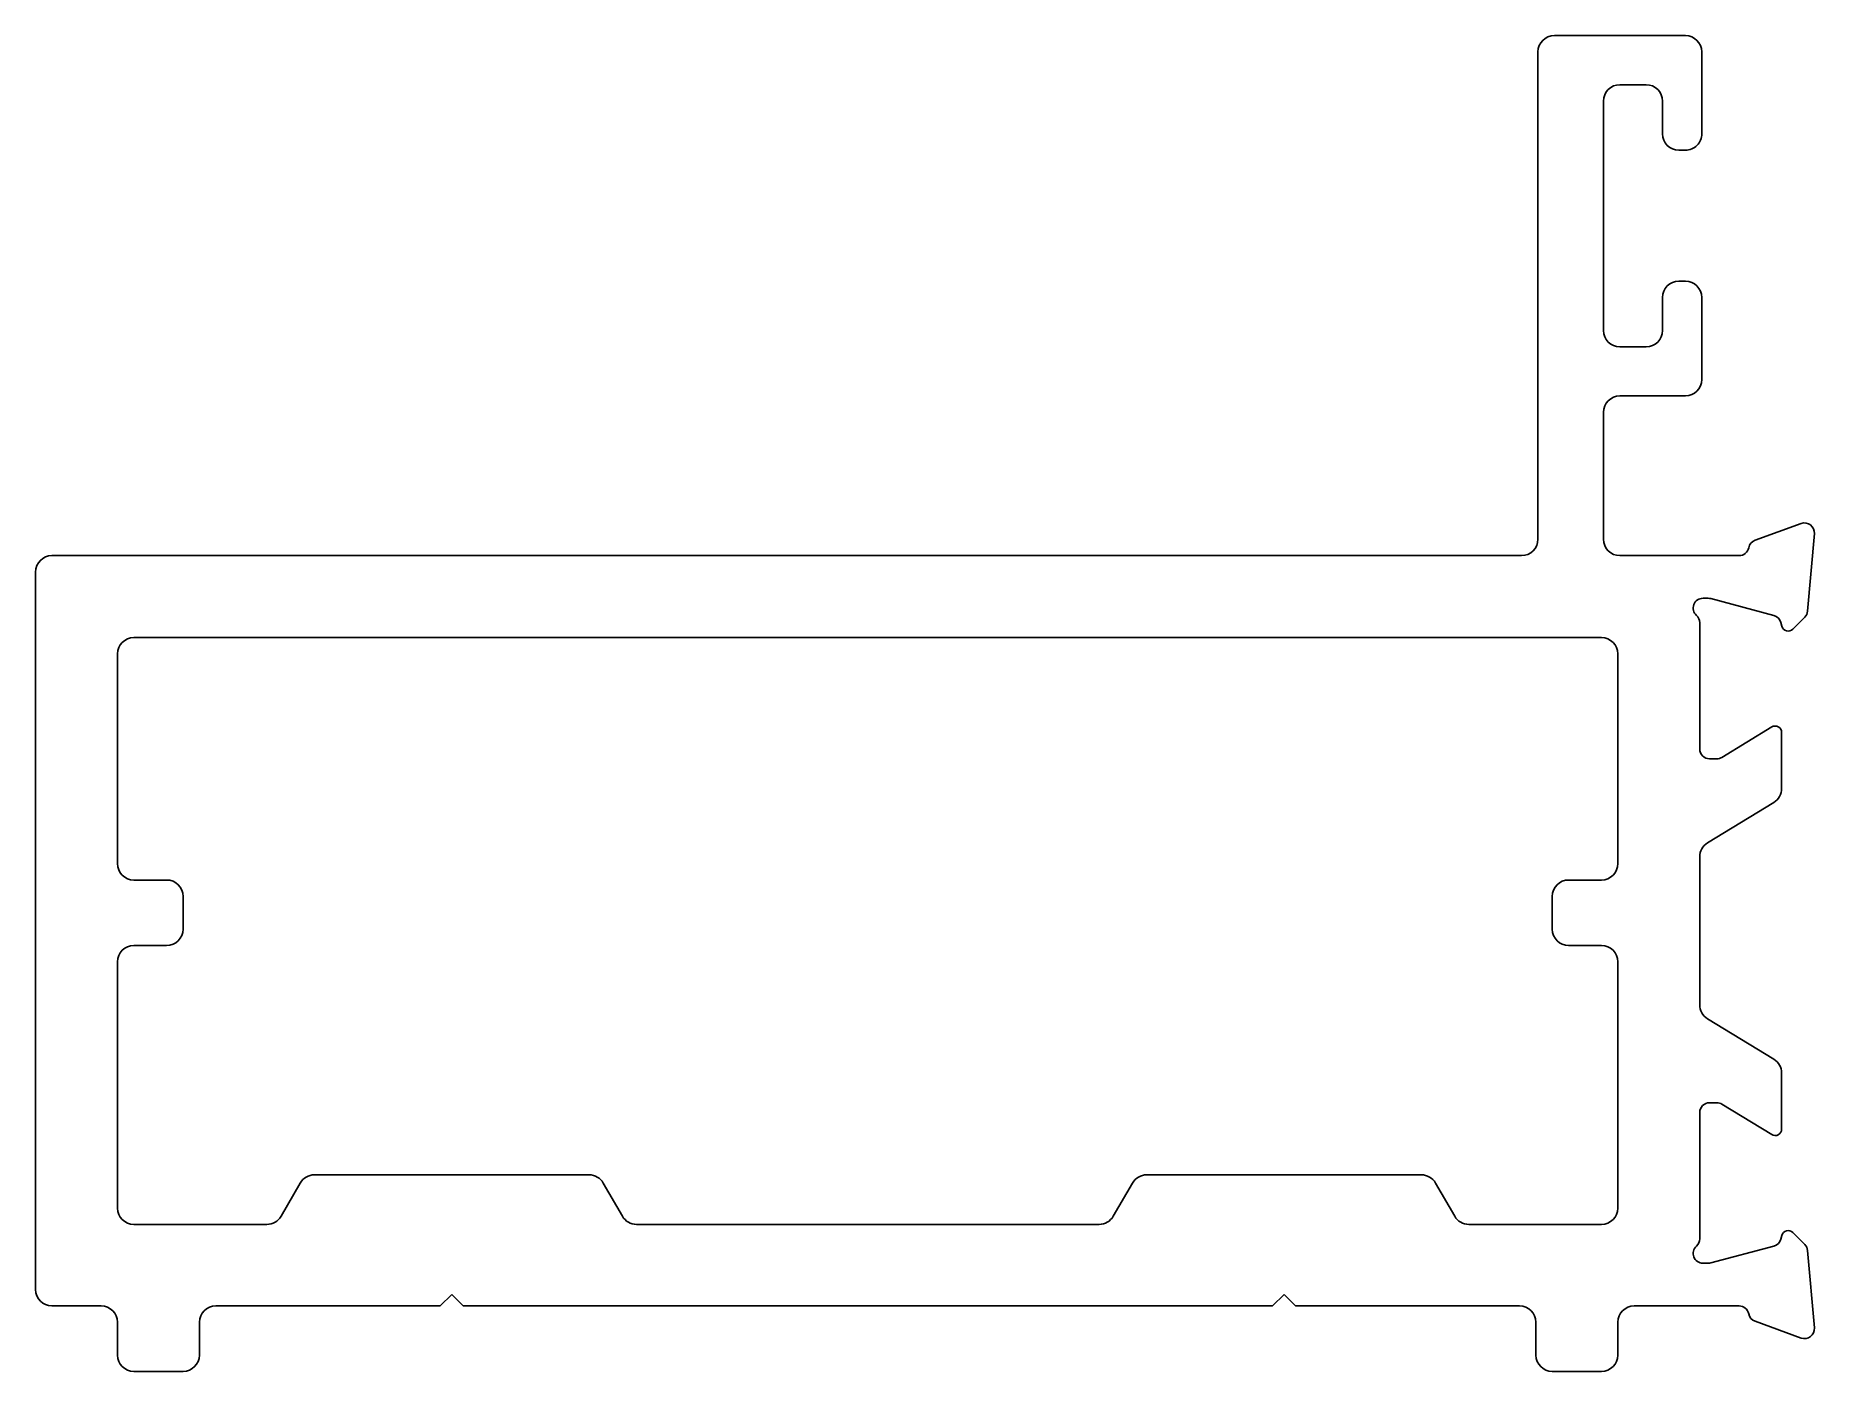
# Model space of a CAD drawing. Extents: x -25.4 to 28.9, y 2.5 to 43.3.
import ezdxf

# ---------------------------------------------------------------- set-up
doc = ezdxf.new("R2010")
doc.units = 0
doc.layers.add('PROFILE', color=1, linetype='CONTINUOUS')

msp = doc.modelspace()

# ---------------------------------------------------------------- linework, layer by layer
at = {"layer": 'PROFILE', "color": 7}
for p, q in [((20.949, 43.272), (24.949, 43.272)), ((20.449, 27.897), (20.449, 42.772)), ((25.449, 42.772), (25.449, 40.275)), ((22.449, 41.272), (22.449, 34.272)), ((23.749, 41.772), (22.949, 41.772)), ((24.249, 40.275), (24.249, 41.272)), ((24.949, 39.775), (24.749, 39.775)), ((24.749, 35.775), (24.949, 35.775)), ((24.249, 34.272), (24.249, 35.275)), ((25.449, 35.275), (25.449, 32.772)), ((22.949, 33.772), (23.749, 33.772)), ((24.949, 32.272), (22.949, 32.272)), ((22.449, 31.772), (22.449, 27.897)), ((27.073, 27.865), (28.484, 28.379)), ((28.885, 28.071), (28.678, 25.705)), ((-24.901, 27.397), (19.949, 27.397)), ((22.949, 27.397), (26.586, 27.397)), ((-25.401, 4.997), (-25.401, 26.897)), ((25.647, 26.097), (25.486, 26.097)), ((27.651, 25.571), (25.724, 26.087)), ((28.592, 25.519), (28.228, 25.155)), ((25.386, 25.35), (25.386, 21.497)), ((27.893, 25.245), (27.863, 25.358)), ((22.386, 24.897), (-22.401, 24.897)), ((-22.901, 24.397), (-22.901, 17.997)), ((22.886, 17.997), (22.886, 24.397)), ((26.064, 21.241), (27.582, 22.168)), ((27.886, 21.997), (27.886, 20.291)), ((25.686, 21.197), (25.908, 21.197)), ((27.647, 19.864), (25.626, 18.63)), ((25.386, 18.204), (25.386, 13.69)), ((-22.401, 17.497), (-21.401, 17.497)), ((21.386, 17.497), (22.386, 17.497)), ((-20.901, 16.997), (-20.901, 15.997)), ((20.886, 15.997), (20.886, 16.997)), ((-21.401, 15.497), (-22.401, 15.497)), ((22.386, 15.497), (21.386, 15.497)), ((-22.901, 14.997), (-22.901, 7.484)), ((22.886, 7.484), (22.886, 14.997)), ((25.626, 13.263), (27.647, 12.03)), ((27.886, 11.603), (27.886, 9.897)), ((25.386, 10.397), (25.386, 6.544)), ((25.908, 10.697), (25.686, 10.697)), ((27.582, 9.726), (26.064, 10.653)), ((-17.911, 7.234), (-17.326, 8.247)), ((-16.893, 8.497), (-8.509, 8.497)), ((-8.076, 8.247), (-7.492, 7.234)), ((7.489, 7.234), (8.074, 8.247)), ((8.507, 8.497), (16.891, 8.497)), ((17.324, 8.247), (17.908, 7.234)), ((-22.401, 6.984), (-18.344, 6.984)), ((-7.059, 6.984), (7.056, 6.984)), ((18.341, 6.984), (22.386, 6.984)), ((27.863, 6.535), (27.893, 6.649)), ((28.228, 6.738), (28.592, 6.375)), ((25.724, 5.807), (27.651, 6.323)), ((28.678, 6.189), (28.885, 3.823)), ((25.486, 5.797), (25.647, 5.797)), ((-23.401, 4.497), (-24.901, 4.497)), ((-13.051, 4.497), (-19.901, 4.497)), ((-12.701, 4.847), (-13.051, 4.497)), ((-12.351, 4.497), (-12.701, 4.847)), ((12.349, 4.497), (-12.351, 4.497)), ((12.699, 4.847), (12.349, 4.497)), ((13.049, 4.497), (12.699, 4.847)), ((19.886, 4.497), (13.049, 4.497)), ((26.586, 4.497), (23.386, 4.497)), ((26.586, 4.497), (26.586, 4.497)), ((-22.901, 2.997), (-22.901, 3.997)), ((-20.401, 3.997), (-20.401, 2.997)), ((20.386, 2.997), (20.386, 3.997)), ((22.886, 3.997), (22.886, 2.997)), ((28.484, 3.515), (27.073, 4.029)), ((-20.901, 2.497), (-22.401, 2.497)), ((22.386, 2.497), (20.886, 2.497))]:
    msp.add_line(p, q, dxfattribs=at)
for centre, radius, start, end in [((20.949, 42.772), 0.5, 90, 180), ((24.949, 42.772), 0.5, 0.0011, 90), ((22.949, 41.272), 0.5, 90, 180), ((23.749, 41.272), 0.5, 0, 90), ((24.749, 40.275), 0.5, 180, 270), ((24.949, 40.275), 0.5, 270, 0.0011), ((24.749, 35.275), 0.5, 90, 180), ((24.949, 35.275), 0.5, 0, 90), ((22.949, 34.272), 0.5, 180, 270), ((23.749, 34.272), 0.5, 270, 0), ((24.949, 32.772), 0.5, 270, 0), ((22.949, 31.772), 0.5, 90, 180), ((28.586, 28.097), 0.3, 355, 110), ((19.949, 27.897), 0.5, 270, 0), ((22.949, 27.897), 0.5, 180, 270), ((27.176, 27.583), 0.3, 110, 169.0957), ((-24.901, 26.897), 0.5, 90, 180), ((26.586, 27.697), 0.3, 270, 349.0957), ((25.486, 25.797), 0.3, 90, 228.1897), ((25.647, 25.797), 0.3, 75, 90), ((25.086, 25.35), 0.3, 360, 48.1897), ((27.573, 25.281), 0.3, 15, 75), ((28.379, 25.731), 0.3, 315, 355), ((28.086, 25.297), 0.2, 195, 315), ((-22.401, 24.397), 0.5, 90, 180), ((22.386, 24.397), 0.5, 0, 90), ((27.686, 21.997), 0.2, 0, 121.4), ((25.686, 21.497), 0.3, 180, 270), ((25.908, 21.497), 0.3, 270, 301.4), ((27.386, 20.291), 0.5, 301.4, 360), ((25.886, 18.204), 0.5, 121.4, 180), ((-22.401, 17.997), 0.5, 180, 270), ((22.386, 17.997), 0.5, 270, 0), ((-21.401, 16.997), 0.5, 0, 90), ((21.386, 16.997), 0.5, 90, 180), ((-21.401, 15.997), 0.5, 270, 0), ((21.386, 15.997), 0.5, 180, 270), ((-22.401, 14.997), 0.5, 90, 180), ((22.386, 14.997), 0.5, 0, 90), ((25.886, 13.69), 0.5, 180, 238.6), ((27.386, 11.603), 0.5, 0, 58.6), ((25.686, 10.397), 0.3, 90, 180), ((25.908, 10.397), 0.3, 58.6, 90), ((27.686, 9.897), 0.2, 238.6, 360), ((-16.893, 7.997), 0.5, 90, 150), ((-8.509, 7.997), 0.5, 30, 90), ((8.507, 7.997), 0.5, 90, 150), ((16.891, 7.997), 0.5, 30, 90), ((-22.401, 7.484), 0.5, 180, 270), ((-18.344, 7.484), 0.5, 270, 330), ((-7.059, 7.484), 0.5, 210, 270), ((7.056, 7.484), 0.5, 270, 330), ((18.341, 7.484), 0.5, 210, 270), ((22.386, 7.484), 0.5, 270, 0), ((25.086, 6.544), 0.3, 311.8103, 0), ((27.573, 6.613), 0.3, 285, 345), ((28.086, 6.597), 0.2, 45, 165), ((25.486, 6.097), 0.3, 131.8103, 270), ((28.379, 6.162), 0.3, 5, 45), ((25.647, 6.097), 0.3, 270, 285), ((-24.901, 4.997), 0.5, 180, 270), ((-23.401, 3.997), 0.5, 0, 90), ((-19.901, 3.997), 0.5, 90, 180), ((19.886, 3.997), 0.5, 0, 90), ((23.386, 3.997), 0.5, 90, 180), ((26.586, 4.197), 0.3, 10.9043, 90), ((27.176, 4.31), 0.3, 190.9043, 250), ((28.586, 3.797), 0.3, 250, 5), ((-22.401, 2.997), 0.5, 180, 270), ((-20.901, 2.997), 0.5, 270, 0), ((20.886, 2.997), 0.5, 180, 270), ((22.386, 2.997), 0.5, 270, 0)]:
    msp.add_arc(centre, radius, start, end, dxfattribs=at)

doc.saveas('drawing.dxf')
